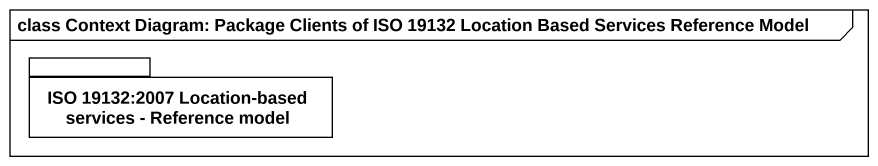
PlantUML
@startuml
mainframe class Context Diagram: Package Clients of ISO 19132 Location Based Services Reference Model
package "ISO 19132:2007 Location-based services - Reference model" as ISO_19132_2007_Location {
}
@enduml
